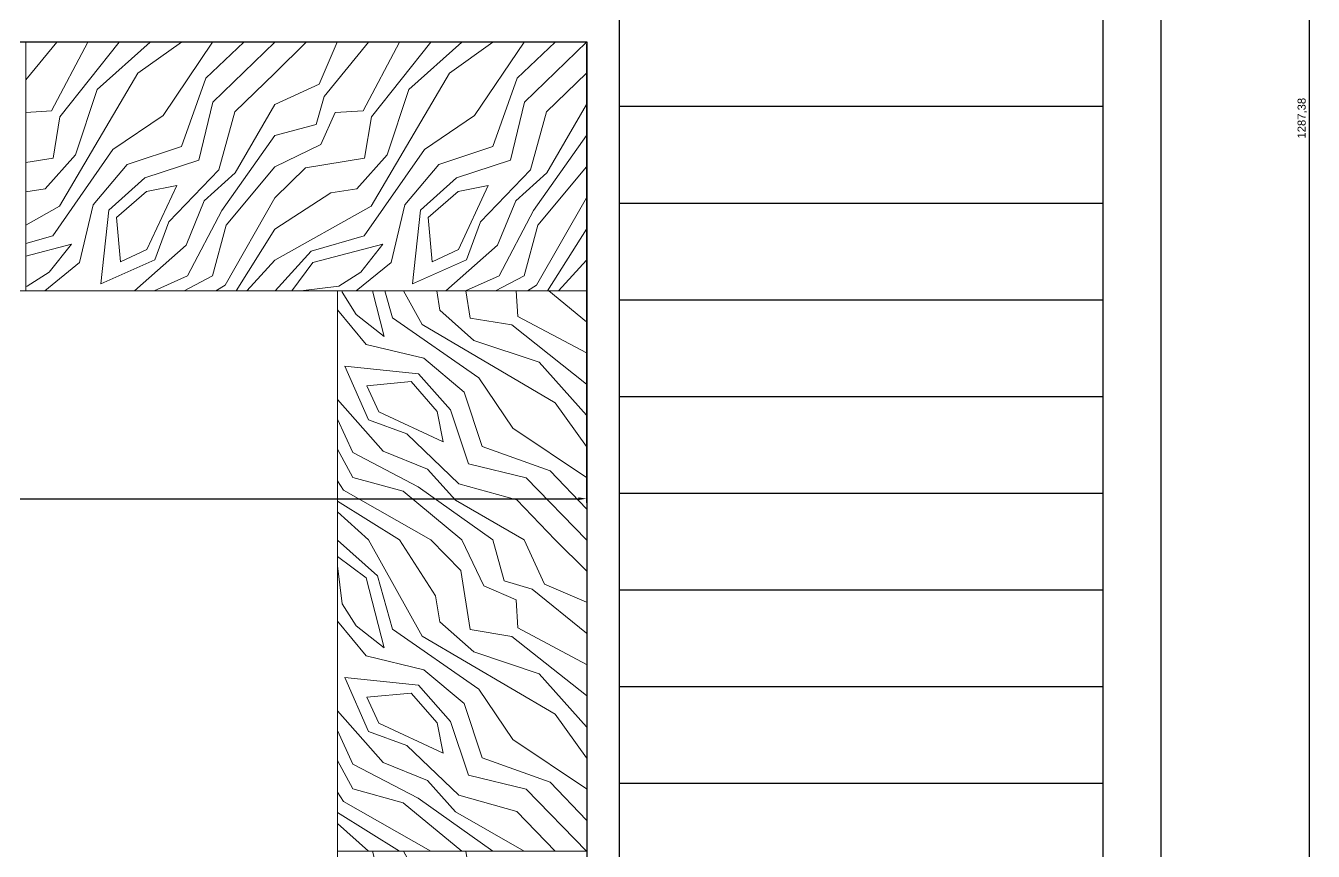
# Model space of a CAD drawing. Header units: millimetres. Extents: x -3817 to 5248, y 289 to 3424.
# Drawn here: x 4848.5 to 5247.7, y 1613.3 to 1869.4 of the extents above; entities that cross this region are included whole.
import ezdxf

# ---------------------------------------------------------------- set-up
doc = ezdxf.new("R2010")
doc.units = ezdxf.units.MM
doc.layers.add('AMENAGEMENT', color=8, linetype='Continuous', lineweight=9)
doc.styles.get("Standard").update_dxf_attribs({"font": 'arial.ttf'})
doc.dimstyles.new('ISO-25', dxfattribs={"dimtxt": 2.5, "dimasz": 2.5, "dimexe": 1.25, "dimexo": 0.625, "dimtad": 1, "dimtxsty": 'Standard', "dimcen": 2.5, "dimadec": 0, "dimazin": 0, "dimtfac": 1, "dimtmove": 0, "dimatfit": 3, "dimfxl": 1, "dimarcsym": 0})

# ---------------------------------------------------------------- blocks, each defined once
blk = doc.blocks.new('*D148')
at = {"color": 0, "lineweight": -2, "transparency": 16777216}
for p, q in [((4272.43, 1863.75), (4272.43, 1721.39)), ((5022.33, 1863.65), (5022.33, 1721.39)), ((4274.93, 1722.64), (5019.83, 1722.64))]:
    blk.add_line(p, q, dxfattribs=at)
at = {"color": 0, "transparency": 16777216}
for points in [[(4274.93, 1723.06), (4274.93, 1722.22), (4272.43, 1722.64)], [(5019.83, 1723.06), (5019.83, 1722.22), (5022.33, 1722.64)]]:
    blk.add_solid(points, dxfattribs=at)
at = {"layer": 'Defpoints', "color": 0, "transparency": 16777216}
for p in [(4272.43, 1864.37), (5022.33, 1864.28), (5022.33, 1722.64)]:
    blk.add_point(p, dxfattribs=at)
at = {"color": 0, "transparency": 16777216, "insert": (4647.38, 1724.77), "char_height": 2.5, "attachment_point": 5}
blk.add_mtext('749,9', dxfattribs=at)
blk = doc.blocks.new('*D160')
at = {"color": 0, "lineweight": -2, "transparency": 16777216}
for p, q in [((5183.05, 2484.37), (5247.69, 2484.37)), ((5246.44, 2481.87), (5246.44, 1199.5)), ((5183.05, 1197), (5247.69, 1197))]:
    blk.add_line(p, q, dxfattribs=at)
at = {"color": 0, "transparency": 16777216}
for points in [[(5246.02, 2481.87), (5246.85, 2481.87), (5246.44, 2484.37)], [(5246.02, 1199.5), (5246.85, 1199.5), (5246.44, 1197)]]:
    blk.add_solid(points, dxfattribs=at)
at = {"layer": 'Defpoints', "color": 0, "transparency": 16777216}
for p in [(5182.43, 2484.37), (5182.43, 1197), (5246.44, 1197)]:
    blk.add_point(p, dxfattribs=at)
at = {"color": 0, "transparency": 16777216, "insert": (5244.31, 1840.68), "char_height": 2.5, "attachment_point": 5, "rotation": 90}
blk.add_mtext('1287,38', dxfattribs=at)

msp = doc.modelspace()

# ---------------------------------------------------------------- linework, layer by layer
for p, q in [((5200.428, 2502.372), (5200.428, 1178.372)), ((5182.428, 2074.372), (5182.428, 1414.372)), ((5032.428, 1964.372), (5032.428, 1414.372)), ((4672.432, 1864.372), (5022.428, 1864.372)), ((5022.428, 1864.372), (5022.428, 1414.372)), ((5032.428, 1844.372), (5182.428, 1844.372)), ((5032.428, 1814.372), (5182.428, 1814.372)), ((5032.428, 1784.372), (5182.428, 1784.372)), ((5032.428, 1754.372), (5182.428, 1754.372)), ((5032.428, 1724.372), (5182.428, 1724.372)), ((5032.428, 1694.372), (5182.428, 1694.372)), ((5032.428, 1664.372), (5182.428, 1664.372)), ((5032.428, 1634.372), (5182.428, 1634.372))]:
    msp.add_line(p, q)
at = {"layer": 'AMENAGEMENT'}
for p, q in [((4848.515, 1864.372), (4674.602, 1864.372)), ((5022.428, 1864.372), (4848.515, 1864.372)), ((4848.515, 1864.372), (4848.515, 1787.078)), ((4848.515, 1787.078), (4848.515, 1864.372)), ((4848.515, 1864.372), (4848.515, 1864.372)), ((5022.428, 1787.078), (5022.428, 1864.372)), ((5022.428, 1864.372), (5022.428, 1864.372)), ((4858.081, 1864.276), (4848.515, 1852.555)), ((4856.438, 1843.02), (4867.742, 1864.276)), ((4877.404, 1864.276), (4859.047, 1841.087)), ((4870.641, 1849.59), (4887.066, 1864.276)), ((4896.728, 1864.276), (4883.201, 1854.614)), ((4891.027, 1841.474), (4906.39, 1864.276)), ((4916.052, 1864.276), (4904.264, 1853.068)), ((4906.486, 1845.628), (4925.713, 1864.276)), ((4935.375, 1864.276), (4925.713, 1854.614)), ((4939.433, 1851.232), (4945.037, 1864.276)), ((4954.699, 1864.276), (4940.979, 1847.464)), ((4953.056, 1843.02), (4964.361, 1864.276)), ((4974.023, 1864.276), (4955.665, 1841.087)), ((4967.259, 1849.59), (4983.684, 1864.276)), ((4993.346, 1864.276), (4979.82, 1854.614)), ((4987.646, 1841.474), (5003.008, 1864.276)), ((5012.67, 1864.276), (5000.882, 1853.068)), ((5003.105, 1845.628), (5022.332, 1864.276)), ((4883.201, 1854.614), (4858.95, 1813.358)), ((4904.264, 1853.068), (4896.728, 1831.909)), ((4925.713, 1854.614), (4913.346, 1842.633)), ((4979.82, 1854.614), (4955.568, 1813.358)), ((5000.882, 1853.068), (4993.346, 1831.909)), ((5022.332, 1854.614), (5009.965, 1842.633)), ((4863.878, 1829.3), (4870.641, 1849.59)), ((4925.713, 1844.952), (4939.433, 1851.232)), ((4960.496, 1829.3), (4967.259, 1849.59)), ((4902.139, 1827.657), (4906.486, 1845.628)), ((4913.443, 1823.696), (4925.713, 1844.952)), ((4940.979, 1847.464), (4938.467, 1838.768)), ((4998.757, 1827.657), (5003.105, 1845.628)), ((5010.061, 1823.696), (5022.332, 1844.952)), ((4848.515, 1842.492), (4856.438, 1843.02)), ((4859.047, 1841.087), (4856.921, 1828.237)), ((4875.472, 1830.942), (4891.027, 1841.474)), ((4913.346, 1842.633), (4908.322, 1824.662)), ((4940.013, 1832.488), (4944.361, 1842.44)), ((4944.361, 1842.44), (4953.056, 1843.02)), ((4955.665, 1841.087), (4953.539, 1828.237)), ((4972.09, 1830.942), (4987.646, 1841.474)), ((5009.965, 1842.633), (5004.94, 1824.662)), ((4938.467, 1838.768), (4925.713, 1835.29)), ((4925.713, 1835.29), (4909.288, 1812.102)), ((4925.713, 1825.628), (4940.013, 1832.488)), ((5022.332, 1835.29), (5005.907, 1812.102)), ((4854.506, 1818.768), (4863.878, 1829.3)), ((4856.825, 1804.179), (4875.472, 1830.942)), ((4896.728, 1831.909), (4879.916, 1826.305)), ((4951.124, 1818.768), (4960.496, 1829.3)), ((4953.443, 1804.179), (4972.09, 1830.942)), ((4993.346, 1831.909), (4976.535, 1826.305)), ((4856.921, 1828.237), (4848.515, 1826.91)), ((4879.916, 1826.305), (4869.385, 1813.841)), ((4885.424, 1822.15), (4902.139, 1827.657)), ((4908.322, 1824.662), (4892.863, 1808.527)), ((4910.641, 1807.464), (4925.713, 1825.628)), ((4935.182, 1825.339), (4925.713, 1815.967)), ((4953.539, 1828.237), (4935.182, 1825.339)), ((4976.535, 1826.305), (4966.003, 1813.841)), ((4982.042, 1822.15), (4998.757, 1827.657)), ((5004.94, 1824.662), (4989.482, 1808.527)), ((5007.259, 1807.464), (5022.332, 1825.628)), ((4874.216, 1812.198), (4885.424, 1822.15)), ((4903.781, 1815), (4913.443, 1823.696)), ((4970.834, 1812.198), (4982.042, 1822.15)), ((5000.399, 1815), (5010.061, 1823.696)), ((4848.515, 1817.83), (4854.506, 1818.768)), ((4876.631, 1809.88), (4885.907, 1817.996)), ((4885.907, 1817.996), (4895.279, 1819.831)), ((4895.279, 1819.831), (4886.003, 1799.928)), ((4925.713, 1806.305), (4943.105, 1817.512)), ((4943.105, 1817.512), (4951.124, 1818.768)), ((4973.25, 1809.88), (4982.525, 1817.996)), ((4982.525, 1817.996), (4991.897, 1819.831)), ((4991.897, 1819.831), (4982.622, 1799.928)), ((4858.95, 1813.358), (4848.515, 1807.516)), ((4869.385, 1813.841), (4865.134, 1795.967)), ((4898.177, 1801.281), (4903.781, 1815)), ((4925.713, 1815.967), (4910.254, 1788.913)), ((4955.568, 1813.358), (4925.713, 1796.643)), ((4966.003, 1813.841), (4961.752, 1795.967)), ((4994.796, 1801.281), (5000.399, 1815)), ((5022.332, 1815.967), (5006.873, 1788.913)), ((4871.8, 1789.3), (4874.216, 1812.198)), ((4877.887, 1796.16), (4876.631, 1809.88)), ((4892.863, 1808.527), (4888.515, 1796.739)), ((4909.288, 1812.102), (4898.66, 1791.812)), ((4968.419, 1789.3), (4970.834, 1812.198)), ((4974.506, 1796.16), (4973.25, 1809.88)), ((4989.482, 1808.527), (4985.134, 1796.739)), ((5005.907, 1812.102), (4995.279, 1791.812)), ((4906.39, 1791.812), (4910.641, 1807.464)), ((4913.681, 1787.078), (4925.713, 1806.305)), ((5003.008, 1791.812), (5007.259, 1807.464)), ((5010.299, 1787.078), (5022.332, 1806.305)), ((4848.515, 1801.798), (4856.825, 1804.179)), ((4848.515, 1797.934), (4862.622, 1801.57)), ((4862.622, 1801.57), (4855.762, 1792.875)), ((4882.151, 1787.078), (4898.177, 1801.281)), ((4936.921, 1799.445), (4953.443, 1804.179)), ((4937.501, 1795.967), (4959.24, 1801.57)), ((4959.24, 1801.57), (4952.38, 1792.875)), ((4978.769, 1787.078), (4994.796, 1801.281)), ((4888.515, 1796.739), (4871.8, 1789.3)), ((4886.003, 1799.928), (4877.887, 1796.16)), ((4925.713, 1796.643), (4917.069, 1787.078)), ((4925.8, 1787.078), (4936.921, 1799.445)), ((4985.134, 1796.739), (4968.419, 1789.3)), ((4982.622, 1799.928), (4974.506, 1796.16)), ((5022.332, 1796.643), (5013.688, 1787.078)), ((4855.762, 1792.875), (4848.902, 1788.527)), ((4865.134, 1795.967), (4854.35, 1787.078)), ((4930.927, 1787.078), (4937.501, 1795.967)), ((4952.38, 1792.875), (4945.52, 1788.527)), ((4961.752, 1795.967), (4950.969, 1787.078)), ((4848.902, 1788.527), (4848.515, 1788.479)), ((4898.66, 1791.812), (4888.245, 1787.078)), ((4897.552, 1787.078), (4906.39, 1791.812)), ((4910.254, 1788.913), (4907.417, 1787.078)), ((4945.52, 1788.527), (4933.773, 1787.078)), ((4995.279, 1791.812), (4984.863, 1787.078)), ((4994.171, 1787.078), (5003.008, 1791.812)), ((5006.873, 1788.913), (5004.036, 1787.078)), ((4674.602, 1787.078), (4848.515, 1787.078)), ((4848.515, 1787.078), (5022.428, 1787.078)), ((4945.134, 1787.078), (4945.134, 1613.165)), ((5022.428, 1787.078), (4945.134, 1787.078)), ((4946.583, 1786.691), (4946.535, 1787.078)), ((4950.931, 1779.831), (4946.583, 1786.691)), ((4955.99, 1787.078), (4959.626, 1772.971)), ((4959.854, 1787.078), (4962.235, 1778.768)), ((4971.414, 1776.643), (4965.572, 1787.078)), ((4975.886, 1787.078), (4976.825, 1781.087)), ((4986.293, 1778.672), (4984.966, 1787.078)), ((5000.548, 1787.078), (5001.076, 1779.155)), ((5022.332, 1777.512), (5010.611, 1787.078)), ((5022.428, 1613.165), (5022.428, 1787.078)), ((4954.023, 1770.459), (4945.134, 1781.243)), ((4976.825, 1781.087), (4987.356, 1771.715)), ((4959.626, 1772.971), (4950.931, 1779.831)), ((4962.235, 1778.768), (4988.998, 1760.121)), ((5012.67, 1752.392), (4971.414, 1776.643)), ((4999.143, 1776.546), (4986.293, 1778.672)), ((5022.332, 1758.189), (4999.143, 1776.546)), ((5001.076, 1779.155), (5022.332, 1767.851)), ((4971.897, 1766.208), (4954.023, 1770.459)), ((4987.356, 1771.715), (5007.646, 1764.952)), ((4984.361, 1755.677), (4971.897, 1766.208)), ((5007.646, 1764.952), (5022.332, 1748.527)), ((4947.356, 1763.793), (4970.254, 1761.377)), ((4954.796, 1747.078), (4947.356, 1763.793)), ((4970.254, 1761.377), (4980.206, 1750.169)), ((4954.216, 1757.706), (4967.936, 1758.962)), ((4957.984, 1749.59), (4954.216, 1757.706)), ((4967.936, 1758.962), (4976.052, 1749.686)), ((4988.998, 1760.121), (4999.53, 1744.566)), ((4945.134, 1753.442), (4959.337, 1737.416)), ((4989.965, 1738.865), (4984.361, 1755.677)), ((4977.887, 1740.314), (4957.984, 1749.59)), ((4976.052, 1749.686), (4977.887, 1740.314)), ((4980.206, 1750.169), (4985.713, 1733.454)), ((5022.332, 1738.865), (5012.67, 1752.392)), ((4949.868, 1736.933), (4945.134, 1747.348)), ((4966.583, 1742.73), (4954.796, 1747.078)), ((4982.718, 1727.271), (4966.583, 1742.73)), ((4999.53, 1744.566), (5022.332, 1729.203)), ((4945.134, 1738.041), (4949.868, 1729.203)), ((4970.158, 1726.305), (4949.868, 1736.933)), ((4959.337, 1737.416), (4973.056, 1731.812)), ((5011.124, 1731.329), (4989.965, 1738.865)), ((4985.713, 1733.454), (5003.684, 1729.107)), ((4949.868, 1729.203), (4965.52, 1724.952)), ((4973.056, 1731.812), (4981.752, 1722.15)), ((5003.684, 1729.107), (5022.332, 1709.88)), ((5022.332, 1719.541), (5011.124, 1731.329)), ((4946.969, 1725.339), (4945.134, 1728.176)), ((4974.023, 1709.88), (4946.969, 1725.339)), ((4965.52, 1724.952), (4983.684, 1709.88)), ((4993.346, 1709.88), (4970.158, 1726.305)), ((5000.689, 1722.247), (4982.718, 1727.271)), ((4945.134, 1721.912), (4964.361, 1709.88)), ((4981.752, 1722.15), (5003.008, 1709.88)), ((5012.67, 1709.88), (5000.689, 1722.247)), ((4954.699, 1709.88), (4945.134, 1718.524)), ((4945.134, 1709.793), (4957.501, 1698.672)), ((4971.414, 1680.025), (4954.699, 1709.88)), ((4964.361, 1709.88), (4975.568, 1692.488)), ((4983.395, 1700.411), (4974.023, 1709.88)), ((4983.684, 1709.88), (4990.544, 1695.58)), ((4996.825, 1697.126), (4993.346, 1709.88)), ((5003.008, 1709.88), (5009.288, 1696.16)), ((5022.332, 1700.218), (5012.67, 1709.88)), ((4945.134, 1704.666), (4954.023, 1698.092)), ((4946.583, 1690.073), (4945.134, 1701.82)), ((4954.023, 1698.092), (4959.626, 1676.353)), ((4957.501, 1698.672), (4962.235, 1682.15)), ((4986.293, 1682.054), (4983.395, 1700.411)), ((5005.52, 1694.614), (4996.825, 1697.126)), ((4990.544, 1695.58), (5000.496, 1691.232)), ((5022.332, 1680.894), (5005.52, 1694.614)), ((5009.288, 1696.16), (5022.332, 1690.556)), ((4950.931, 1683.213), (4946.583, 1690.073)), ((4975.568, 1692.488), (4976.825, 1684.469)), ((5000.496, 1691.232), (5001.076, 1682.537)), ((4954.023, 1673.841), (4945.134, 1684.624)), ((4959.626, 1676.353), (4950.931, 1683.213)), ((4962.235, 1682.15), (4988.998, 1663.503)), ((4976.825, 1684.469), (4987.356, 1675.097)), ((4999.143, 1679.928), (4986.293, 1682.054)), ((5001.076, 1682.537), (5022.332, 1671.232)), ((5012.67, 1655.773), (4971.414, 1680.025)), ((5022.332, 1661.57), (4999.143, 1679.928)), ((4971.897, 1669.59), (4954.023, 1673.841)), ((4987.356, 1675.097), (5007.646, 1668.334)), ((4984.361, 1659.058), (4971.897, 1669.59)), ((4947.356, 1667.174), (4970.254, 1664.759)), ((4954.796, 1650.459), (4947.356, 1667.174)), ((4970.254, 1664.759), (4980.206, 1653.551)), ((5007.646, 1668.334), (5022.332, 1651.909)), ((4954.216, 1661.087), (4967.936, 1662.343)), ((4957.984, 1652.971), (4954.216, 1661.087)), ((4967.936, 1662.343), (4976.052, 1653.068)), ((4988.998, 1663.503), (4999.53, 1647.947)), ((4945.134, 1656.824), (4959.337, 1640.797)), ((4989.965, 1642.247), (4984.361, 1659.058)), ((4977.887, 1643.696), (4957.984, 1652.971)), ((4976.052, 1653.068), (4977.887, 1643.696)), ((4980.206, 1653.551), (4985.713, 1636.836)), ((5022.332, 1642.247), (5012.67, 1655.773)), ((4949.868, 1640.314), (4945.134, 1650.73)), ((4966.583, 1646.111), (4954.796, 1650.459)), ((4982.718, 1630.653), (4966.583, 1646.111)), ((4999.53, 1647.947), (5022.332, 1632.585)), ((4945.134, 1641.422), (4949.868, 1632.585)), ((4959.337, 1640.797), (4973.056, 1635.194)), ((5011.124, 1634.711), (4989.965, 1642.247)), ((4970.158, 1629.686), (4949.868, 1640.314)), ((4985.713, 1636.836), (5003.684, 1632.488)), ((4973.056, 1635.194), (4981.752, 1625.532)), ((5022.332, 1622.923), (5011.124, 1634.711)), ((4946.969, 1628.72), (4945.134, 1631.557)), ((4949.868, 1632.585), (4965.52, 1628.334)), ((4993.346, 1613.261), (4970.158, 1629.686)), ((5000.689, 1625.628), (4982.718, 1630.653)), ((5003.684, 1632.488), (5022.332, 1613.261)), ((4945.134, 1625.294), (4964.361, 1613.261)), ((4974.023, 1613.261), (4946.969, 1628.72)), ((4965.52, 1628.334), (4983.684, 1613.261)), ((4981.752, 1625.532), (5003.008, 1613.261)), ((5012.67, 1613.261), (5000.689, 1625.628)), ((4954.699, 1613.261), (4945.134, 1621.905)), ((4945.134, 1613.261), (4945.134, 1439.348)), ((5022.428, 1613.261), (4945.134, 1613.261)), ((4955.99, 1613.261), (4959.626, 1599.155)), ((4971.414, 1602.826), (4965.572, 1613.261)), ((4986.293, 1604.855), (4984.966, 1613.261)), ((5022.428, 1439.348), (5022.428, 1613.261))]:
    msp.add_line(p, q, dxfattribs=at)
at = {"layer": 'AMENAGEMENT', "elevation": -52.174}
for points in [[(4858.081, 1864.276), (4848.515, 1852.555)], [(4856.438, 1843.02), (4867.742, 1864.276)], [(4877.404, 1864.276), (4859.047, 1841.087)], [(4870.641, 1849.59), (4887.066, 1864.276)], [(4896.728, 1864.276), (4883.201, 1854.614)], [(4891.027, 1841.474), (4906.39, 1864.276)], [(4916.052, 1864.276), (4904.264, 1853.068)], [(4906.486, 1845.628), (4925.713, 1864.276)], [(4935.375, 1864.276), (4925.713, 1854.614)], [(4939.433, 1851.232), (4945.037, 1864.276)], [(4954.699, 1864.276), (4940.979, 1847.464)], [(4953.056, 1843.02), (4964.361, 1864.276)], [(4974.023, 1864.276), (4955.665, 1841.087)], [(4967.259, 1849.59), (4983.684, 1864.276)], [(4993.346, 1864.276), (4979.82, 1854.614)], [(4987.646, 1841.474), (5003.008, 1864.276)], [(5012.67, 1864.276), (5000.882, 1853.068)], [(5003.105, 1845.628), (5022.332, 1864.276)], [(4883.201, 1854.614), (4858.95, 1813.358)], [(4904.264, 1853.068), (4896.728, 1831.909)], [(4925.713, 1854.614), (4913.346, 1842.633)], [(4979.82, 1854.614), (4955.568, 1813.358)], [(5000.882, 1853.068), (4993.346, 1831.909)], [(5022.332, 1854.614), (5009.965, 1842.633)], [(4863.878, 1829.3), (4870.641, 1849.59)], [(4925.713, 1844.952), (4939.433, 1851.232)], [(4960.496, 1829.3), (4967.259, 1849.59)], [(4902.139, 1827.657), (4906.486, 1845.628)], [(4913.443, 1823.696), (4925.713, 1844.952)], [(4940.979, 1847.464), (4938.467, 1838.768)], [(4998.757, 1827.657), (5003.105, 1845.628)], [(5010.061, 1823.696), (5022.332, 1844.952)], [(4848.515, 1842.492), (4856.438, 1843.02)], [(4859.047, 1841.087), (4856.921, 1828.237)], [(4875.472, 1830.942), (4891.027, 1841.474)], [(4913.346, 1842.633), (4908.322, 1824.662)], [(4940.013, 1832.488), (4944.361, 1842.44)], [(4944.361, 1842.44), (4953.056, 1843.02)], [(4955.665, 1841.087), (4953.539, 1828.237)], [(4972.09, 1830.942), (4987.646, 1841.474)], [(5009.965, 1842.633), (5004.94, 1824.662)], [(4938.467, 1838.768), (4925.713, 1835.29)], [(4925.713, 1835.29), (4909.288, 1812.102)], [(4925.713, 1825.628), (4940.013, 1832.488)], [(5022.332, 1835.29), (5005.907, 1812.102)], [(4854.506, 1818.768), (4863.878, 1829.3)], [(4856.825, 1804.179), (4875.472, 1830.942)], [(4896.728, 1831.909), (4879.916, 1826.305)], [(4951.124, 1818.768), (4960.496, 1829.3)], [(4953.443, 1804.179), (4972.09, 1830.942)], [(4993.346, 1831.909), (4976.535, 1826.305)], [(4856.921, 1828.237), (4848.515, 1826.91)], [(4879.916, 1826.305), (4869.385, 1813.841)], [(4885.424, 1822.15), (4902.139, 1827.657)], [(4908.322, 1824.662), (4892.863, 1808.527)], [(4910.641, 1807.464), (4925.713, 1825.628)], [(4935.182, 1825.339), (4925.713, 1815.967)], [(4953.539, 1828.237), (4935.182, 1825.339)], [(4976.535, 1826.305), (4966.003, 1813.841)], [(4982.042, 1822.15), (4998.757, 1827.657)], [(5004.94, 1824.662), (4989.482, 1808.527)], [(5007.259, 1807.464), (5022.332, 1825.628)], [(4874.216, 1812.198), (4885.424, 1822.15)], [(4903.781, 1815), (4913.443, 1823.696)], [(4970.834, 1812.198), (4982.042, 1822.15)], [(5000.399, 1815), (5010.061, 1823.696)], [(4848.515, 1817.83), (4854.506, 1818.768)], [(4876.631, 1809.88), (4885.907, 1817.996)], [(4885.907, 1817.996), (4895.279, 1819.831)], [(4895.279, 1819.831), (4886.003, 1799.928)], [(4925.713, 1806.305), (4943.105, 1817.512)], [(4943.105, 1817.512), (4951.124, 1818.768)], [(4973.25, 1809.88), (4982.525, 1817.996)], [(4982.525, 1817.996), (4991.897, 1819.831)], [(4991.897, 1819.831), (4982.622, 1799.928)], [(4858.95, 1813.358), (4848.515, 1807.516)], [(4869.385, 1813.841), (4865.134, 1795.967)], [(4898.177, 1801.281), (4903.781, 1815)], [(4925.713, 1815.967), (4910.254, 1788.913)], [(4955.568, 1813.358), (4925.713, 1796.643)], [(4966.003, 1813.841), (4961.752, 1795.967)], [(4994.796, 1801.281), (5000.399, 1815)], [(5022.332, 1815.967), (5006.873, 1788.913)], [(4871.8, 1789.3), (4874.216, 1812.198)], [(4877.887, 1796.16), (4876.631, 1809.88)], [(4892.863, 1808.527), (4888.515, 1796.739)], [(4909.288, 1812.102), (4898.66, 1791.812)], [(4968.419, 1789.3), (4970.834, 1812.198)], [(4974.506, 1796.16), (4973.25, 1809.88)], [(4989.482, 1808.527), (4985.134, 1796.739)], [(5005.907, 1812.102), (4995.279, 1791.812)], [(4906.39, 1791.812), (4910.641, 1807.464)], [(4913.681, 1787.078), (4925.713, 1806.305)], [(5003.008, 1791.812), (5007.259, 1807.464)], [(5010.299, 1787.078), (5022.332, 1806.305)], [(4848.515, 1801.798), (4856.825, 1804.179)], [(4848.515, 1797.934), (4862.622, 1801.57)], [(4862.622, 1801.57), (4855.762, 1792.875)], [(4882.151, 1787.078), (4898.177, 1801.281)], [(4936.921, 1799.445), (4953.443, 1804.179)], [(4937.501, 1795.967), (4959.24, 1801.57)], [(4959.24, 1801.57), (4952.38, 1792.875)], [(4978.769, 1787.078), (4994.796, 1801.281)], [(4888.515, 1796.739), (4871.8, 1789.3)], [(4886.003, 1799.928), (4877.887, 1796.16)], [(4925.713, 1796.643), (4917.069, 1787.078)], [(4925.8, 1787.078), (4936.921, 1799.445)], [(4985.134, 1796.739), (4968.419, 1789.3)], [(4982.622, 1799.928), (4974.506, 1796.16)], [(5022.332, 1796.643), (5013.688, 1787.078)], [(4855.762, 1792.875), (4848.902, 1788.527)], [(4865.134, 1795.967), (4854.35, 1787.078)], [(4930.927, 1787.078), (4937.501, 1795.967)], [(4952.38, 1792.875), (4945.52, 1788.527)], [(4961.752, 1795.967), (4950.969, 1787.078)], [(4848.902, 1788.527), (4848.515, 1788.479)], [(4898.66, 1791.812), (4888.245, 1787.078)], [(4897.552, 1787.078), (4906.39, 1791.812)], [(4910.254, 1788.913), (4907.417, 1787.078)], [(4945.52, 1788.527), (4933.773, 1787.078)], [(4995.279, 1791.812), (4984.863, 1787.078)], [(4994.171, 1787.078), (5003.008, 1791.812)], [(5006.873, 1788.913), (5004.036, 1787.078)], [(4946.583, 1786.691), (4946.535, 1787.078)], [(4950.931, 1779.831), (4946.583, 1786.691)], [(4955.99, 1787.078), (4959.626, 1772.971)], [(4959.854, 1787.078), (4962.235, 1778.768)], [(4971.414, 1776.643), (4965.572, 1787.078)], [(4975.886, 1787.078), (4976.825, 1781.087)], [(4986.293, 1778.672), (4984.966, 1787.078)], [(5000.548, 1787.078), (5001.076, 1779.155)], [(5022.332, 1777.512), (5010.611, 1787.078)], [(4954.023, 1770.459), (4945.134, 1781.243)], [(4976.825, 1781.087), (4987.356, 1771.715)], [(4959.626, 1772.971), (4950.931, 1779.831)], [(4962.235, 1778.768), (4988.998, 1760.121)], [(5012.67, 1752.392), (4971.414, 1776.643)], [(4999.143, 1776.546), (4986.293, 1778.672)], [(5022.332, 1758.189), (4999.143, 1776.546)], [(5001.076, 1779.155), (5022.332, 1767.851)], [(4971.897, 1766.208), (4954.023, 1770.459)], [(4987.356, 1771.715), (5007.646, 1764.952)], [(4984.361, 1755.677), (4971.897, 1766.208)], [(5007.646, 1764.952), (5022.332, 1748.527)], [(4947.356, 1763.793), (4970.254, 1761.377)], [(4954.796, 1747.078), (4947.356, 1763.793)], [(4970.254, 1761.377), (4980.206, 1750.169)], [(4954.216, 1757.706), (4967.936, 1758.962)], [(4957.984, 1749.59), (4954.216, 1757.706)], [(4967.936, 1758.962), (4976.052, 1749.686)], [(4988.998, 1760.121), (4999.53, 1744.566)], [(4945.134, 1753.442), (4959.337, 1737.416)], [(4989.965, 1738.865), (4984.361, 1755.677)], [(4977.887, 1740.314), (4957.984, 1749.59)], [(4976.052, 1749.686), (4977.887, 1740.314)], [(4980.206, 1750.169), (4985.713, 1733.454)], [(5022.332, 1738.865), (5012.67, 1752.392)], [(4949.868, 1736.933), (4945.134, 1747.348)], [(4966.583, 1742.73), (4954.796, 1747.078)], [(4982.718, 1727.271), (4966.583, 1742.73)], [(4999.53, 1744.566), (5022.332, 1729.203)], [(4945.134, 1738.041), (4949.868, 1729.203)], [(4970.158, 1726.305), (4949.868, 1736.933)], [(4959.337, 1737.416), (4973.056, 1731.812)], [(5011.124, 1731.329), (4989.965, 1738.865)], [(4985.713, 1733.454), (5003.684, 1729.107)], [(4949.868, 1729.203), (4965.52, 1724.952)], [(4973.056, 1731.812), (4981.752, 1722.15)], [(5003.684, 1729.107), (5022.332, 1709.88)], [(5022.332, 1719.541), (5011.124, 1731.329)], [(4946.969, 1725.339), (4945.134, 1728.176)], [(4974.023, 1709.88), (4946.969, 1725.339)], [(4965.52, 1724.952), (4983.684, 1709.88)], [(4993.346, 1709.88), (4970.158, 1726.305)], [(5000.689, 1722.247), (4982.718, 1727.271)], [(4945.134, 1721.912), (4964.361, 1709.88)], [(4981.752, 1722.15), (5003.008, 1709.88)], [(5012.67, 1709.88), (5000.689, 1722.247)], [(4954.699, 1709.88), (4945.134, 1718.524)], [(4945.134, 1709.793), (4957.501, 1698.672)], [(4971.414, 1680.025), (4954.699, 1709.88)], [(4964.361, 1709.88), (4975.568, 1692.488)], [(4983.395, 1700.411), (4974.023, 1709.88)], [(4983.684, 1709.88), (4990.544, 1695.58)], [(4996.825, 1697.126), (4993.346, 1709.88)], [(5003.008, 1709.88), (5009.288, 1696.16)], [(5022.332, 1700.218), (5012.67, 1709.88)], [(4945.134, 1704.666), (4954.023, 1698.092)], [(4946.583, 1690.073), (4945.134, 1701.82)], [(4954.023, 1698.092), (4959.626, 1676.353)], [(4957.501, 1698.672), (4962.235, 1682.15)], [(4986.293, 1682.054), (4983.395, 1700.411)], [(5005.52, 1694.614), (4996.825, 1697.126)], [(4990.544, 1695.58), (5000.496, 1691.232)], [(5022.332, 1680.894), (5005.52, 1694.614)], [(5009.288, 1696.16), (5022.332, 1690.556)], [(4950.931, 1683.213), (4946.583, 1690.073)], [(4975.568, 1692.488), (4976.825, 1684.469)], [(5000.496, 1691.232), (5001.076, 1682.537)], [(4954.023, 1673.841), (4945.134, 1684.624)], [(4959.626, 1676.353), (4950.931, 1683.213)], [(4962.235, 1682.15), (4988.998, 1663.503)], [(4976.825, 1684.469), (4987.356, 1675.097)], [(4999.143, 1679.928), (4986.293, 1682.054)], [(5001.076, 1682.537), (5022.332, 1671.232)], [(5012.67, 1655.773), (4971.414, 1680.025)], [(5022.332, 1661.57), (4999.143, 1679.928)], [(4971.897, 1669.59), (4954.023, 1673.841)], [(4987.356, 1675.097), (5007.646, 1668.334)], [(4984.361, 1659.058), (4971.897, 1669.59)], [(4947.356, 1667.174), (4970.254, 1664.759)], [(4954.796, 1650.459), (4947.356, 1667.174)], [(4970.254, 1664.759), (4980.206, 1653.551)], [(5007.646, 1668.334), (5022.332, 1651.909)], [(4954.216, 1661.087), (4967.936, 1662.343)], [(4957.984, 1652.971), (4954.216, 1661.087)], [(4967.936, 1662.343), (4976.052, 1653.068)], [(4988.998, 1663.503), (4999.53, 1647.947)], [(4945.134, 1656.824), (4959.337, 1640.797)], [(4989.965, 1642.247), (4984.361, 1659.058)], [(4977.887, 1643.696), (4957.984, 1652.971)], [(4976.052, 1653.068), (4977.887, 1643.696)], [(4980.206, 1653.551), (4985.713, 1636.836)], [(5022.332, 1642.247), (5012.67, 1655.773)], [(4949.868, 1640.314), (4945.134, 1650.73)], [(4966.583, 1646.111), (4954.796, 1650.459)], [(4982.718, 1630.653), (4966.583, 1646.111)], [(4999.53, 1647.947), (5022.332, 1632.585)], [(4945.134, 1641.422), (4949.868, 1632.585)], [(4959.337, 1640.797), (4973.056, 1635.194)], [(5011.124, 1634.711), (4989.965, 1642.247)], [(4970.158, 1629.686), (4949.868, 1640.314)], [(4985.713, 1636.836), (5003.684, 1632.488)], [(4973.056, 1635.194), (4981.752, 1625.532)], [(5022.332, 1622.923), (5011.124, 1634.711)], [(4946.969, 1628.72), (4945.134, 1631.557)], [(4949.868, 1632.585), (4965.52, 1628.334)], [(4993.346, 1613.261), (4970.158, 1629.686)], [(5000.689, 1625.628), (4982.718, 1630.653)], [(5003.684, 1632.488), (5022.332, 1613.261)], [(4945.134, 1625.294), (4964.361, 1613.261)], [(4974.023, 1613.261), (4946.969, 1628.72)], [(4965.52, 1628.334), (4983.684, 1613.261)], [(4981.752, 1625.532), (5003.008, 1613.261)], [(5012.67, 1613.261), (5000.689, 1625.628)], [(4954.699, 1613.261), (4945.134, 1621.905)], [(4955.99, 1613.261), (4959.626, 1599.155)], [(4971.414, 1602.826), (4965.572, 1613.261)], [(4986.293, 1604.855), (4984.966, 1613.261)]]:
    msp.add_lwpolyline(points, dxfattribs=at)

# ---------------------------------------------------------------- dimensions: what is measured, and where the dimension line sits
dim = msp.add_linear_dim(base=(5246.437589108, 1196.997352271), p1=(5182.428377281, 2484.372352271), p2=(5182.428377281, 1196.997352271), angle=90, dimstyle='ISO-25')
dim.commit()
dim.dimension.update_dxf_attribs({"geometry": '*D160', "text_midpoint": (5244.31020166, 1840.684852271)})
dim = msp.add_linear_dim(base=(5022.332, 1722.639), p1=(4272.428, 1864.372), p2=(5022.332, 1864.276), dimstyle='ISO-25')
dim.commit()
dim.dimension.update_dxf_attribs({"geometry": '*D148', "text_midpoint": (4647.38, 1724.766)})

doc.saveas('drawing.dxf')
